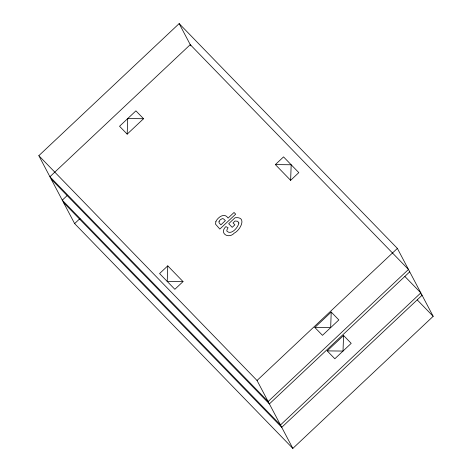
<?xml version="1.0" encoding="UTF-8"?>
<svg xmlns="http://www.w3.org/2000/svg" width="472" height="472" viewBox="0 0 472 472"><rect width="100%" height="100%" fill="white"/><g stroke="black" fill="none" stroke-linecap="round" stroke-linejoin="round"><path stroke-width="0.71" d="M127.18 134.136L127.729 118.56L143.553 118.726L135.912 110.855L119.54 126.266L127.18 134.136L143.553 118.726M167.761 265.86L167.212 281.43L183.036 281.595L167.761 265.86L159.577 273.559L174.852 289.301L183.036 281.595M290.628 180.333L291.177 164.763L275.353 164.598L290.628 180.333L298.817 172.628L283.542 156.893L275.353 164.598M331.214 312.057L330.666 327.627L314.842 327.468L322.482 335.332L338.855 319.928L331.214 312.057L314.842 327.468M343.569 335.486L343.02 351.062L327.196 350.897L334.831 358.767L351.203 343.356L343.569 335.486L327.196 350.897M38.822 155.677L179.159 23.6L397.371 248.402L433.178 316.323L292.841 448.4L74.629 223.598L38.822 155.677L257.033 380.485L292.841 448.4M67.095 195.626L62.274 200.163L280.486 424.971L420.823 292.888L404.911 276.492M74.629 223.598L79.986 218.554M257.033 380.485L397.371 248.402M409.726 271.837L269.388 403.914L51.177 179.112M421.053 294.209L422.08 295.265L281.743 427.343L63.525 202.541M417.266 299.926L433.178 316.323M179.159 23.6L190.883 45.843M238.873 223.008C238.207 227.48 231.091 235.528 226.885 231.132L226.855 230.106L228.053 227.71L225.84 226.601C218.807 233.492 228.814 239.298 234.313 233.074C240.366 230.218 247.534 216.164 235.003 217.769L228.696 223.704L232.212 227.333L234.885 224.825L233.009 222.896L235.021 221.002L237.676 221.274L238.873 223.008M219.073 221.397L219.032 222.737L220.884 224.861L225.38 220.63L223.616 218.937L222.336 218.613L220.241 219.787L219.073 221.397M215.899 221.48L215.515 224.135L219.84 229.067L235.675 214.164L234.041 212.483L228.07 218.099C224.702 212.311 217.934 217.132 215.899 221.48M190.257 44.657L49.92 176.734L268.137 401.536L408.475 269.459L190.257 44.657"/></g></svg>
